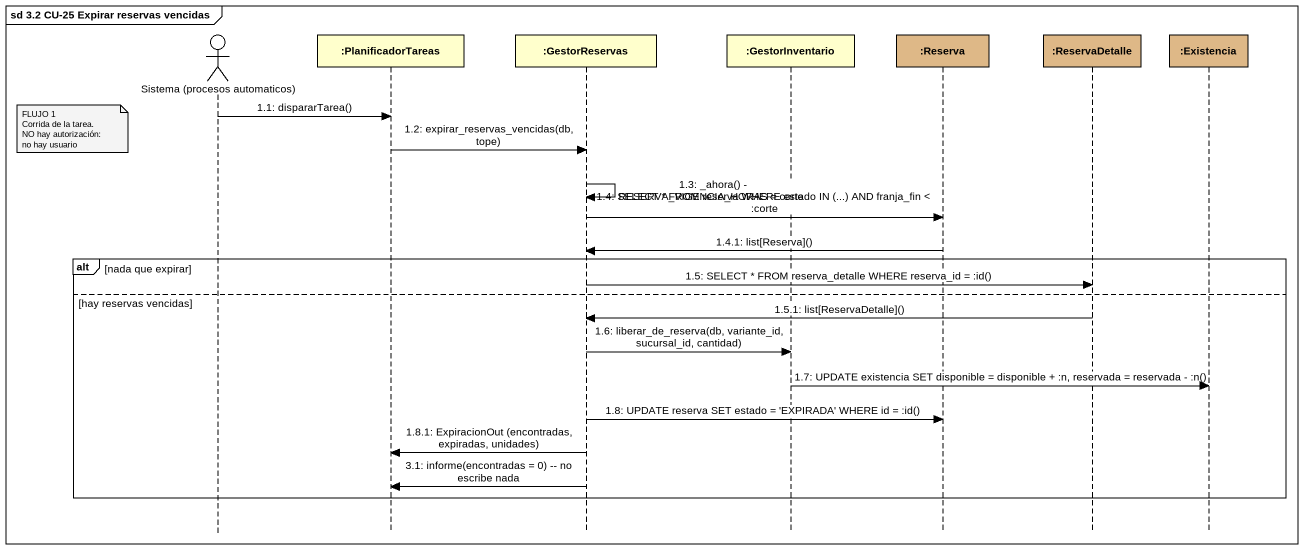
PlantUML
@startuml
mainframe sd 3.2 CU-25 Expirar reservas vencidas
hide footbox
actor "Sistema (procesos automaticos)" as Sistema_procesos_automaticos
participant ":PlanificadorTareas" as PlanificadorTareas
participant ":GestorReservas" as GestorReservas
participant ":GestorInventario" as GestorInventario
participant ":Reserva" as Reserva #DEB887
participant ":ReservaDetalle" as ReservaDetalle #DEB887
participant ":Existencia" as Existencia #DEB887

Sistema_procesos_automaticos -> PlanificadorTareas : 1.1: dispararTarea()
note left of Sistema_procesos_automaticos
  FLUJO 1
  Corrida de la tarea.
  NO hay autorización:
  no hay usuario
end note
PlanificadorTareas -> GestorReservas : 1.2: expirar_reservas_vencidas(db, tope)
GestorReservas -> GestorReservas : 1.3: _ahora() - RESERVA_VIGENCIA_HORAS = corte
GestorReservas -> Reserva : 1.4: SELECT * FROM reserva WHERE estado IN (...) AND franja_fin < :corte
Reserva -> GestorReservas : 1.4.1: list[Reserva]()
alt nada que expirar
  GestorReservas -> ReservaDetalle : 1.5: SELECT * FROM reserva_detalle WHERE reserva_id = :id()
else hay reservas vencidas
  ReservaDetalle -> GestorReservas : 1.5.1: list[ReservaDetalle]()
  GestorReservas -> GestorInventario : 1.6: liberar_de_reserva(db, variante_id, sucursal_id, cantidad)
  GestorInventario -> Existencia : 1.7: UPDATE existencia SET disponible = disponible + :n, reservada = reservada - :n()
  GestorReservas -> Reserva : 1.8: UPDATE reserva SET estado = 'EXPIRADA' WHERE id = :id()
  GestorReservas -> PlanificadorTareas : 1.8.1: ExpiracionOut (encontradas, expiradas, unidades)
  GestorReservas -> PlanificadorTareas : 3.1: informe(encontradas = 0) -- no escribe nada
end
@enduml
